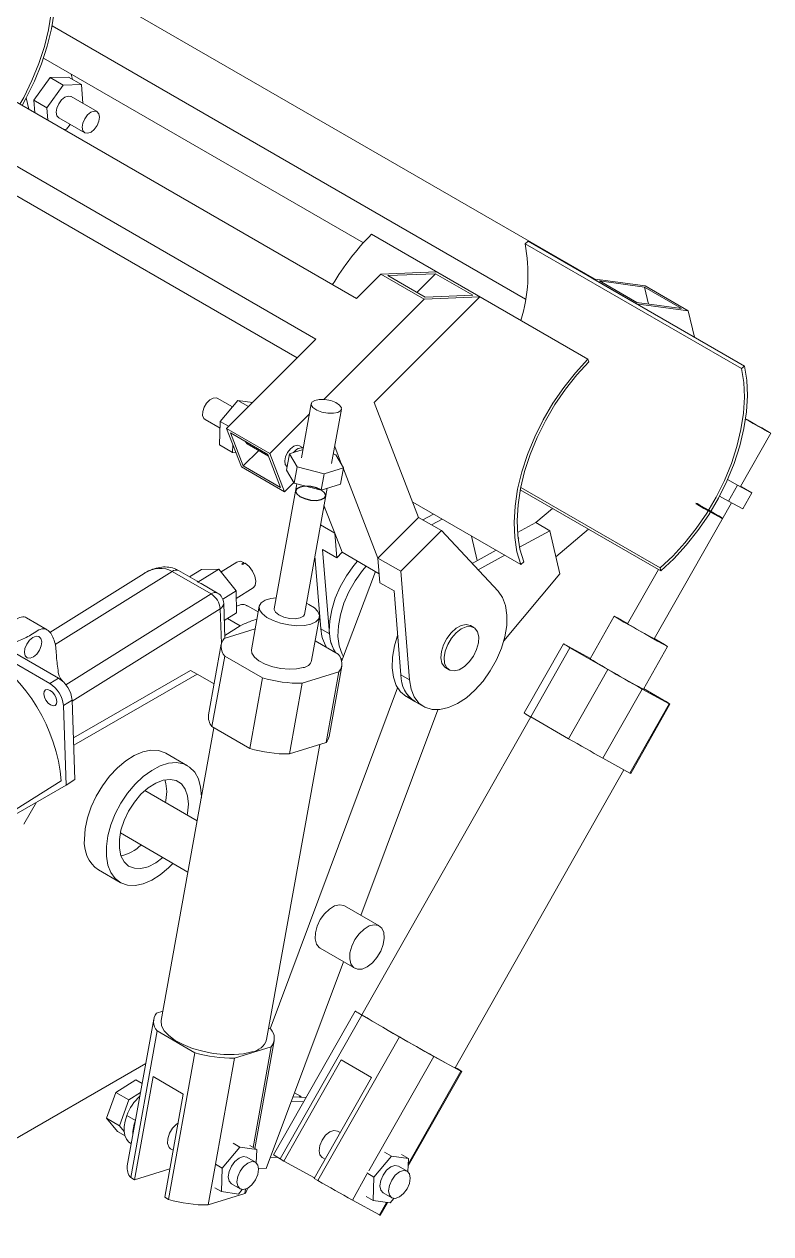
# Model space of a CAD drawing. Header units: millimetres. Extents: x 0 to 1189, y 0 to 841.
# Drawn here: x 322.54 to 346.93, y 739.2 to 778.72 of the extents above; entities that cross this region are included whole.
import ezdxf

# ---------------------------------------------------------------- set-up
doc = ezdxf.new("R2010")
doc.units = ezdxf.units.MM

msp = doc.modelspace()

# ---------------------------------------------------------------- linework, layer by layer
at = {"color": 7, "linetype": 'Continuous', "lineweight": 15}
for p, q in [((333.395, 769.763), (313.596, 781.193)), ((323.219, 780.765), (341.174, 770.4)), ((332.066, 768.435), (312.267, 779.865)), ((323.445, 778.669), (338.919, 769.737)), ((331.45, 767.818), (312.753, 778.612)), ((323.17, 777.615), (333.621, 771.582)), ((324.072, 777.094), (324.113, 776.919)), ((323.389, 776.977), (322.852, 776.237)), ((323.813, 776.732), (323.276, 775.992)), ((323.979, 776.996), (323.389, 776.977)), ((323.813, 776.732), (323.389, 776.977)), ((324.404, 776.751), (323.813, 776.732)), ((324.404, 776.751), (323.979, 776.996)), ((324.449, 776.137), (324.404, 776.751)), ((322.604, 776.318), (322.691, 775.942)), ((324.915, 775.868), (324.067, 776.358)), ((323.276, 775.992), (322.852, 776.237)), ((322.852, 776.237), (322.882, 775.832)), ((323.276, 775.992), (323.306, 775.587)), ((323.667, 775.665), (324.515, 775.175)), ((323.825, 775.287), (323.92, 775.29)), ((323.92, 775.29), (324.037, 775.451)), ((340.955, 767.777), (333.884, 771.859)), ((339, 771.632), (338.903, 771.55)), ((345.974, 767.468), (338.903, 771.55)), ((346.071, 767.55), (339, 771.632)), ((334.191, 770.56), (333.395, 769.763)), ((336.005, 770.634), (334.191, 770.56)), ((334.191, 770.56), (335.606, 769.743)), ((334.417, 770.508), (335.977, 770.572)), ((335.634, 769.806), (334.417, 770.508)), ((335.977, 770.572), (335.366, 769.96)), ((335.977, 770.572), (337.194, 769.87)), ((337.42, 769.818), (336.005, 770.634)), ((342.535, 769.591), (341.121, 770.407)), ((341.121, 770.407), (342.823, 770.176)), ((342.803, 770.135), (341.339, 770.334)), ((341.339, 770.334), (342.555, 769.632)), ((344.019, 769.433), (342.803, 770.135)), ((342.803, 770.135), (342.931, 769.58)), ((342.823, 770.176), (344.237, 769.36)), ((335.606, 769.743), (332.325, 766.463)), ((337.42, 769.818), (333.967, 766.366)), ((337.42, 769.818), (335.606, 769.743)), ((337.194, 769.87), (335.634, 769.806)), ((342.535, 769.591), (344.237, 769.36)), ((342.555, 769.632), (344.019, 769.433)), ((344.237, 769.36), (344.439, 768.492)), ((332.066, 768.435), (329.145, 765.514)), ((340.955, 767.777), (340.989, 767.689)), ((346.071, 767.55), (345.974, 767.468)), ((329.337, 766.216), (328.846, 766.5)), ((328.941, 765.744), (329.518, 766.431)), ((329.518, 766.431), (329.862, 766.231)), ((329.518, 766.431), (329.993, 766.362)), ((331.916, 766.324), (331.596, 764.549)), ((332.58, 764.371), (332.9, 766.147)), ((333.967, 766.366), (335.424, 762.606)), ((328.446, 765.807), (328.934, 765.525)), ((328.918, 764.977), (328.941, 765.744)), ((328.941, 765.744), (329.216, 765.585)), ((331.857, 765.995), (330.559, 764.697)), ((329.631, 764.261), (329.145, 765.514)), ((329.145, 765.514), (330.559, 764.697)), ((329.278, 765.369), (330.494, 764.667)), ((329.696, 764.291), (329.278, 765.369)), ((345.946, 763.616), (346.932, 765.356)), ((328.918, 764.977), (329.342, 764.732)), ((329.342, 764.732), (329.35, 764.985)), ((329.818, 765.015), (330.515, 764.612)), ((331.34, 764.73), (331.646, 764.825)), ((331.655, 764.878), (331.533, 764.948)), ((332.909, 764.34), (332.681, 764.929)), ((329.454, 764.715), (329.342, 764.732)), ((330.199, 764.795), (329.696, 764.291)), ((330.494, 764.667), (330.912, 763.589)), ((330.559, 764.697), (331.045, 763.444)), ((331.108, 764.156), (331.204, 764.688)), ((331.204, 764.688), (331.34, 764.73)), ((331.452, 764.263), (331.204, 764.688)), ((332.636, 764.68), (332.724, 764.657)), ((332.724, 764.657), (332.972, 764.232)), ((331.045, 763.444), (329.631, 764.261)), ((330.912, 763.589), (329.696, 764.291)), ((331.356, 763.731), (331.108, 764.156)), ((331.356, 763.731), (331.452, 764.263)), ((332.336, 764.035), (331.452, 764.263)), ((332.24, 763.503), (332.336, 764.035)), ((332.972, 764.232), (332.336, 764.035)), ((332.876, 763.699), (332.972, 764.232)), ((334.096, 761.278), (332.965, 764.195)), ((331.445, 763.708), (330.707, 759.615)), ((331.347, 763.746), (331.045, 763.444)), ((332.24, 763.503), (331.356, 763.731)), ((332.876, 763.699), (332.24, 763.503)), ((345.521, 763.847), (345.842, 763.664)), ((345.842, 763.664), (345.546, 763.142)), ((345.842, 763.664), (346.31, 763.408)), ((331.691, 759.438), (332.434, 763.563)), ((343.339, 760.863), (338.747, 763.514)), ((343.316, 760.961), (338.762, 763.59)), ((345.259, 763.306), (345.546, 763.142)), ((345.979, 763.607), (345.95, 763.623)), ((346.31, 763.408), (345.979, 763.607)), ((346.31, 763.408), (346.014, 762.886)), ((332.315, 762.898), (332.355, 762.938)), ((332.682, 762.095), (332.332, 762.996)), ((338.765, 761.066), (335.23, 763.107)), ((339.803, 762.904), (339.253, 762.436)), ((343.122, 758.638), (345.646, 763.088)), ((345.546, 763.142), (346.014, 762.886)), ((334.096, 761.278), (335.424, 762.606)), ((336.167, 762.177), (335.424, 762.606)), ((335.906, 762.717), (335.559, 762.528)), ((335.842, 762.365), (336.189, 762.554)), ((332.218, 762.362), (332.682, 762.095)), ((332.925, 761.468), (332.682, 762.095)), ((332.747, 761.29), (332.682, 762.095)), ((334.839, 760.85), (336.167, 762.177)), ((336.167, 762.177), (338.024, 760.195)), ((339.253, 762.436), (338.654, 762.11)), ((339.712, 762.171), (338.72, 761.631)), ((339.712, 762.171), (339.253, 762.436)), ((340.038, 760.769), (339.712, 762.171)), ((339.911, 761.317), (340.979, 762.226)), ((337.339, 761.197), (337.153, 761.997)), ((338.669, 761.953), (338.698, 761.936)), ((338.698, 761.936), (338.672, 761.922)), ((332.228, 758.972), (332.035, 761.346)), ((332.288, 761.556), (332.511, 758.808)), ((332.747, 761.29), (332.288, 761.556)), ((332.925, 761.468), (332.747, 761.29)), ((334.138, 760.768), (332.925, 761.468)), ((334.161, 760.474), (334.096, 761.278)), ((334.839, 760.85), (334.096, 761.278)), ((337.957, 761.533), (337.171, 761.106)), ((338.239, 761.37), (337.368, 760.896)), ((328.187, 760.52), (327.582, 760.869)), ((328.332, 760.905), (327.942, 760.661)), ((328.895, 760.921), (328.214, 760.496)), ((328.332, 760.905), (328.895, 760.921)), ((328.895, 760.921), (329.464, 760.212)), ((329.484, 761.149), (328.97, 760.828)), ((329.645, 761.091), (329.716, 761.135)), ((329.753, 761.114), (329.682, 761.07)), ((329.717, 761.091), (329.716, 761.135)), ((338.858, 761.159), (338.765, 761.066)), ((343.26, 760.908), (342.253, 759.131)), ((343.316, 760.961), (343.339, 760.863)), ((326.453, 760.775), (323.372, 758.85)), ((328.643, 760.107), (327.371, 760.842)), ((334.01, 760.842), (332.909, 757.9)), ((334.621, 760.209), (334.161, 760.474)), ((335.127, 757.298), (334.839, 760.85)), ((338.207, 758.574), (340.038, 760.769)), ((328.855, 760.134), (328.316, 760.445)), ((329.464, 760.212), (329.026, 759.938)), ((329.464, 760.212), (329.47, 759.486)), ((329.466, 759.959), (330.014, 760.301)), ((334.844, 757.461), (334.621, 760.209)), ((329.096, 758.664), (329.055, 759.802)), ((330.182, 759.521), (329.837, 759.72)), ((330.215, 759.704), (329.959, 758.284)), ((323.285, 758.935), (322.615, 759.322)), ((329.47, 759.486), (329.075, 759.239)), ((329.592, 759.066), (329.179, 759.304)), ((331.927, 757.929), (332.183, 759.349)), ((341.818, 759.378), (341.028, 757.986)), ((329.07, 758.656), (330.083, 758.969)), ((329.592, 759.066), (329.093, 758.754)), ((332.228, 758.972), (332.511, 758.808)), ((337.224, 759.012), (337.117, 759.074)), ((332.043, 758.571), (332.8, 758.134)), ((321.17, 758.455), (323.375, 757.182)), ((321.904, 758.371), (323.657, 757.359)), ((328.975, 758.461), (328.559, 756.153)), ((340.159, 758.48), (338.876, 756.218)), ((340.37, 758.348), (339.087, 756.086)), ((340.184, 758.469), (341.038, 758.002)), ((340.37, 758.348), (341.603, 757.636)), ((342.768, 757), (343.557, 758.391)), ((329.087, 758.079), (328.671, 755.771)), ((329.087, 758.079), (330.32, 757.367)), ((332.496, 755.444), (332.912, 757.752)), ((332.878, 757.999), (332.932, 757.96)), ((332.883, 757.986), (332.931, 757.959)), ((323.657, 757.359), (323.375, 757.182)), ((324.144, 755.4), (327.972, 757.61)), ((324.153, 755.16), (328.185, 757.487)), ((328.185, 757.487), (327.972, 757.61)), ((328.742, 757.166), (328.185, 757.487)), ((330.32, 757.367), (329.904, 755.059)), ((331.616, 757.186), (332.817, 757.557)), ((332.817, 757.557), (332.401, 755.249)), ((335.127, 757.298), (334.844, 757.461)), ((336.318, 757.688), (336.424, 757.627)), ((341.603, 757.636), (340.32, 755.375)), ((323.786, 757.262), (323.788, 757.263)), ((334.736, 757.037), (330.57, 745.896)), ((331.616, 757.186), (331.2, 754.878)), ((342.729, 757), (341.447, 754.738)), ((342.729, 757), (343.613, 756.517)), ((342.776, 757.014), (343.427, 756.638)), ((324.099, 756.634), (323.816, 756.458)), ((324.099, 756.634), (324.194, 754.04)), ((335.023, 756.751), (335.305, 756.588)), ((335.305, 756.588), (335.588, 756.425)), ((343.613, 756.517), (342.33, 754.255)), ((323.816, 756.458), (323.911, 753.863)), ((336.05, 756.32), (333.539, 749.605)), ((342.355, 754.245), (343.638, 756.506)), ((328.737, 755.733), (327.014, 746.166)), ((328.671, 755.771), (329.904, 755.059)), ((339.088, 756.086), (333.569, 746.353)), ((339.087, 756.086), (340.32, 755.375)), ((330.458, 745.546), (332.195, 755.186)), ((331.2, 754.878), (332.401, 755.249)), ((327.87, 754.494), (327.163, 754.902)), ((341.447, 754.738), (342.33, 754.255)), ((336.613, 744.626), (342.135, 754.362)), ((316.257, 749.319), (323.746, 753.999)), ((323.911, 753.863), (321.975, 752.747)), ((324.194, 754.04), (323.911, 753.863)), ((328.19, 752.693), (326.477, 753.681)), ((322.941, 753.304), (322.528, 752.589)), ((325.677, 752.296), (327.888, 751.019)), ((324.963, 751.091), (325.67, 750.683)), ((334.135, 749.26), (333.004, 749.914)), ((332.204, 748.528), (333.335, 747.875)), ((332.971, 748.085), (330.444, 741.331)), ((326.863, 746.405), (327.068, 746.469)), ((333.351, 746.476), (330.687, 741.779)), ((333.563, 746.345), (330.899, 741.648)), ((333.376, 746.466), (333.572, 746.359)), ((333.563, 746.345), (334.795, 745.633)), ((326.768, 746.211), (325.904, 741.417)), ((330.526, 745.922), (330.592, 745.883)), ((326.88, 745.829), (326.016, 741.035)), ((326.88, 745.829), (328.113, 745.117)), ((330.071, 741.989), (330.704, 745.501)), ((334.795, 745.633), (332.132, 740.936)), ((328.113, 745.117), (327.249, 740.323)), ((329.408, 744.936), (330.609, 745.307)), ((330.609, 745.307), (330.017, 742.02)), ((280.101, 717.971), (326.506, 744.76)), ((329.408, 744.936), (328.785, 741.475)), ((332.895, 744.883), (331.02, 741.577)), ((333.885, 744.311), (332.895, 744.883)), ((335.922, 744.997), (333.801, 741.257)), ((335.922, 744.997), (336.805, 744.513)), ((326.745, 744.338), (326.137, 740.965)), ((327.735, 743.767), (326.745, 744.338)), ((332.01, 741.006), (333.885, 744.311)), ((335.082, 741.42), (336.831, 744.503)), ((336.805, 744.513), (335.084, 741.478)), ((336.618, 744.636), (336.619, 744.635)), ((325.529, 743.82), (326.181, 744.231)), ((326.181, 744.231), (326.389, 744.111)), ((325.228, 742.977), (325.529, 743.82)), ((325.529, 743.82), (325.953, 743.575)), ((325.653, 742.732), (325.953, 743.575)), ((325.953, 743.575), (326.336, 743.817)), ((327.127, 740.393), (327.735, 743.767)), ((331.668, 743.508), (331.268, 743.532)), ((331.748, 743.65), (331.321, 743.675)), ((331.37, 743.805), (331.561, 743.695)), ((331.511, 743.664), (331.561, 743.695)), ((331.561, 743.695), (331.59, 743.659)), ((325.228, 742.977), (325.653, 742.732)), ((325.58, 742.545), (325.228, 742.977)), ((325.804, 742.546), (325.653, 742.732)), ((325.58, 742.545), (325.831, 742.4)), ((332.861, 742.505), (332.774, 742.555)), ((326.009, 742.16), (326.035, 742.144)), ((327.319, 741.98), (327.404, 741.931)), ((329.58, 742.032), (329.004, 741.345)), ((329.359, 742.16), (329.58, 742.032)), ((330.134, 741.953), (329.58, 742.032)), ((329.914, 742.08), (330.134, 741.953)), ((330.121, 741.512), (330.134, 741.953)), ((330.091, 741.535), (329.808, 741.698)), ((330.822, 741.693), (330.585, 741.707)), ((330.899, 741.648), (331.02, 741.577)), ((331.02, 741.577), (332.023, 741.029)), ((332.274, 741.689), (332.367, 741.636)), ((334.535, 741.741), (333.959, 741.054)), ((334.314, 741.869), (334.535, 741.741)), ((335.089, 741.662), (334.535, 741.741)), ((334.869, 741.789), (335.089, 741.662)), ((335.076, 741.221), (335.089, 741.662)), ((326.137, 740.965), (327.295, 741.323)), ((328.783, 741.463), (328.545, 740.142)), ((328.782, 741.473), (329.004, 741.345)), ((329.004, 741.345), (328.981, 740.578)), ((330.444, 741.331), (330.192, 741.345)), ((333.737, 741.143), (333.258, 740.3)), ((333.727, 741.188), (333.959, 741.054)), ((335.046, 741.244), (334.763, 741.407)), ((326.016, 741.035), (326.137, 740.965)), ((328.76, 740.706), (328.981, 740.578)), ((329.308, 740.832), (329.591, 740.669)), ((332.01, 741.006), (332.132, 740.936)), ((333.959, 741.054), (333.936, 740.287)), ((327.127, 740.393), (327.249, 740.323)), ((328.545, 740.142), (329.745, 740.513)), ((328.981, 740.578), (329.535, 740.499)), ((329.535, 740.499), (329.66, 740.647)), ((329.772, 740.662), (329.745, 740.513)), ((333.715, 740.415), (333.936, 740.287)), ((334.263, 740.541), (334.546, 740.378)), ((334.49, 740.208), (334.615, 740.356)), ((333.258, 740.3), (334.142, 739.816)), ((333.936, 740.287), (334.49, 740.208)), ((334.373, 740.224), (334.142, 739.816)), ((334.167, 739.806), (334.402, 740.22))]:
    msp.add_line(p, q, dxfattribs=at)
at = {"color": 8, "linetype": 'Continuous', "lineweight": 15}
for p, q in [((327.371, 760.842), (323.546, 758.452)), ((323.897, 757.141), (328.643, 760.107)), ((328.938, 759.625), (324.1, 756.601)), ((328.98, 758.483), (328.938, 759.625)), ((326.171, 742.899), (325.889, 743.062))]:
    msp.add_line(p, q, dxfattribs=at)
at = {"color": 7, "linetype": 'Continuous', "lineweight": 15, "flags": 128}
for points in [[(322.397, 776.112), (322.521, 776.333), (322.79, 776.879), (323.017, 777.434), (323.198, 777.992), (323.331, 778.543), (323.413, 779.081), (323.443, 779.596), (323.421, 780.081), (323.347, 780.53)], [(322.467, 776.071), (322.594, 776.299), (322.871, 776.86), (323.105, 777.431), (323.291, 778.004), (323.427, 778.57), (323.511, 779.122), (323.542, 779.652), (323.519, 780.151), (323.443, 780.612)], [(324.067, 776.358), (324.064, 776.359), (323.971, 776.375), (323.863, 776.336), (323.755, 776.247), (323.664, 776.122)], [(323.664, 776.122), (323.604, 775.981), (323.584, 775.844), (323.607, 775.732), (323.667, 775.665)], [(324.513, 775.632), (324.453, 775.491), (324.432, 775.354), (324.455, 775.242), (324.518, 775.173), (324.61, 775.158), (324.719, 775.197), (324.827, 775.286), (324.918, 775.411), (324.978, 775.552), (324.998, 775.689), (324.975, 775.8), (324.913, 775.869), (324.82, 775.885), (324.711, 775.846), (324.604, 775.757), (324.513, 775.632)], [(338.765, 761.066), (338.638, 761.484), (338.563, 761.946), (338.542, 762.446), (338.574, 762.976), (338.659, 763.528), (338.796, 764.095), (338.983, 764.668), (339.217, 765.239), (339.495, 765.799), (339.813, 766.341), (340.166, 766.856), (340.548, 767.337), (340.955, 767.777)], [(338.858, 761.159), (338.735, 761.566), (338.662, 762.016), (338.641, 762.502), (338.672, 763.017), (338.755, 763.555), (338.888, 764.107), (339.07, 764.664), (339.298, 765.22), (339.569, 765.765), (339.878, 766.292), (340.221, 766.793), (340.593, 767.261), (340.989, 767.689)], [(343.316, 760.961), (343.73, 761.344), (344.125, 761.773), (344.497, 762.242), (344.84, 762.743), (345.148, 763.271), (345.418, 763.816), (345.645, 764.372), (345.826, 764.929), (345.958, 765.481), (346.04, 766.018), (346.07, 766.533), (346.048, 767.019), (345.974, 767.468)], [(343.339, 760.863), (343.764, 761.256), (344.171, 761.697), (344.553, 762.179), (344.905, 762.695), (345.222, 763.237), (345.499, 763.797), (345.732, 764.368), (345.918, 764.941), (346.054, 765.508), (346.138, 766.06), (346.169, 766.589), (346.147, 767.088), (346.071, 767.55)], [(328.446, 765.807), (328.406, 765.842), (328.367, 765.939), (328.371, 766.068), (328.416, 766.21), (328.496, 766.344), (328.6, 766.449), (328.71, 766.508), (328.811, 766.514), (328.846, 766.5)], [(332.844, 766.274), (332.723, 766.358), (332.553, 766.423), (332.362, 766.46), (332.177, 766.463), (332.028, 766.43), (331.936, 766.369), (331.917, 766.287), (331.972, 766.197), (332.093, 766.113), (332.263, 766.048), (332.454, 766.011), (332.639, 766.009), (332.788, 766.041), (332.88, 766.102), (332.899, 766.184), (332.844, 766.274)], [(346.108, 765.82), (346.109, 765.82), (346.213, 765.759), (346.361, 765.674), (346.529, 765.578), (346.693, 765.486), (346.826, 765.412), (346.91, 765.366), (346.931, 765.357), (346.886, 765.385), (346.782, 765.446), (346.634, 765.531), (346.466, 765.627), (346.302, 765.719), (346.168, 765.793), (346.109, 765.826)], [(329.753, 765.095), (329.81, 765.02), (329.818, 765.015)], [(331.067, 764.336), (331.05, 764.453), (331.076, 764.591), (331.142, 764.732), (331.236, 764.853), (331.345, 764.935), (331.452, 764.967), (331.533, 764.948)], [(331.34, 764.73), (331.387, 764.781), (331.437, 764.822), (331.488, 764.854), (331.538, 764.875), (331.587, 764.885), (331.632, 764.883), (331.655, 764.876)], [(331.127, 764.259), (331.125, 764.261), (331.067, 764.336)], [(329.484, 761.149), (329.588, 761.174), (329.716, 761.135)], [(329.753, 761.114), (329.884, 761.003), (329.995, 760.852), (330.072, 760.684), (330.103, 760.521), (330.083, 760.388), (330.015, 760.302), (330.014, 760.301)], [(333.43, 761.177), (333.307, 761.033), (333.068, 760.701), (332.863, 760.342), (332.7, 759.967), (332.584, 759.591), (332.519, 759.224), (332.506, 758.88), (332.547, 758.569), (332.64, 758.303), (332.706, 758.188)], [(332.968, 758.057), (332.923, 758.14), (332.83, 758.406), (332.789, 758.716), (332.801, 759.061), (332.867, 759.427), (332.983, 759.804), (333.146, 760.178), (333.351, 760.537), (333.59, 760.869), (333.713, 761.013)], [(338.024, 760.195), (338.17, 759.986), (338.267, 759.724), (338.311, 759.416), (338.303, 759.074), (338.241, 758.708), (338.129, 758.332), (337.969, 757.957), (337.767, 757.597), (337.53, 757.262), (337.266, 756.966), (336.984, 756.716), (336.692, 756.522), (336.402, 756.391), (336.122, 756.326), (335.862, 756.33), (335.63, 756.402), (335.436, 756.541), (335.283, 756.741), (335.179, 756.996), (335.127, 757.298)], [(330.773, 759.983), (330.592, 759.96), (330.405, 759.902), (330.276, 759.816), (330.216, 759.709), (330.229, 759.588), (330.313, 759.463), (330.464, 759.342), (330.669, 759.235), (330.913, 759.15), (331.178, 759.093), (331.446, 759.067), (331.694, 759.076), (331.906, 759.119), (331.906, 759.119)], [(331.906, 759.119), (332.066, 759.191), (332.161, 759.289), (332.185, 759.404), (332.136, 759.528), (332.017, 759.652), (331.838, 759.767), (331.758, 759.806)], [(330.707, 759.615), (330.706, 759.596), (330.746, 759.507), (330.855, 759.42), (331.016, 759.35), (331.206, 759.307), (331.394, 759.298), (331.553, 759.323)], [(331.553, 759.323), (331.658, 759.379), (331.691, 759.438)], [(342.257, 759.139), (342.241, 759.149), (342.056, 759.251), (341.918, 759.327), (341.837, 759.37), (341.819, 759.376), (341.866, 759.347), (341.973, 759.283), (342.134, 759.189), (342.335, 759.073), (342.563, 758.943), (342.8, 758.809), (343.028, 758.68), (343.232, 758.566), (343.395, 758.476), (343.395, 758.476)], [(336.186, 757.85), (336.153, 758.021), (336.169, 758.224), (336.234, 758.441), (336.342, 758.653), (336.484, 758.841), (336.646, 758.988), (336.815, 759.08), (336.975, 759.111), (337.112, 759.077), (337.117, 759.074)], [(337.319, 758.29), (337.377, 758.507), (337.387, 758.706), (337.346, 758.872), (337.259, 758.988), (337.133, 759.045), (336.979, 759.037), (336.812, 758.966), (336.646, 758.837), (336.496, 758.662), (336.374, 758.457), (336.293, 758.239), (336.259, 758.029), (336.275, 757.844), (336.339, 757.702), (336.447, 757.614), (336.588, 757.59), (336.751, 757.63), (336.919, 757.731), (337.079, 757.884), (337.217, 758.077), (337.319, 758.29)], [(322.837, 758.048), (322.945, 758.14), (323.034, 758.267), (323.091, 758.409), (323.108, 758.544), (323.082, 758.653), (323.017, 758.719), (322.923, 758.731), (322.814, 758.687), (322.707, 758.596), (322.618, 758.469), (322.56, 758.327), (322.543, 758.191), (322.569, 758.082), (322.634, 758.017), (322.728, 758.005), (322.837, 758.048)], [(334.739, 758.752), (334.635, 758.407), (334.569, 758.04), (334.557, 757.696), (334.598, 757.386), (334.691, 757.119), (334.833, 756.906), (335.019, 756.754), (335.023, 756.751)], [(343.041, 758.681), (343.111, 758.643), (343.122, 758.638)], [(343.395, 758.476), (343.505, 758.417), (343.555, 758.392), (343.54, 758.403), (343.463, 758.451), (343.327, 758.53), (343.145, 758.636), (343.127, 758.646)], [(329.959, 758.284), (329.973, 758.168), (330.057, 758.043), (330.208, 757.922), (330.413, 757.815), (330.657, 757.73), (330.923, 757.672), (331.19, 757.647), (331.438, 757.656), (331.65, 757.698)], [(340.184, 758.469), (340.165, 758.478), (340.159, 758.48), (340.164, 758.474), (340.182, 758.462), (340.211, 758.443), (340.253, 758.418), (340.306, 758.386), (340.37, 758.348)], [(336.318, 757.688), (336.267, 757.725), (336.186, 757.85)], [(323.4, 756.478), (323.481, 756.449), (323.548, 756.462), (323.591, 756.513), (323.604, 756.595), (323.584, 756.696), (323.535, 756.801), (323.465, 756.892), (323.383, 756.957), (323.302, 756.986), (323.235, 756.974), (323.192, 756.923), (323.18, 756.84), (323.199, 756.739), (323.248, 756.635), (323.319, 756.543), (323.4, 756.478)], [(343.613, 756.517), (343.631, 756.508), (343.638, 756.506), (343.632, 756.512), (343.615, 756.524), (343.585, 756.543), (343.544, 756.568), (343.491, 756.6), (343.427, 756.638)], [(327.163, 754.902), (327.138, 754.916), (326.92, 754.991), (326.675, 755.001), (326.409, 754.948), (326.133, 754.831), (325.854, 754.656), (325.583, 754.428), (325.326, 754.153), (325.093, 753.841), (324.892, 753.502), (324.728, 753.147), (324.607, 752.787), (324.533, 752.434), (324.508, 752.099)], [(328.326, 753.447), (328.326, 753.486), (328.301, 753.793), (328.227, 754.06), (328.106, 754.281), (327.942, 754.447), (327.74, 754.553), (327.508, 754.596), (327.251, 754.574), (326.979, 754.489), (326.701, 754.343), (326.424, 754.14), (326.159, 753.887), (325.913, 753.593), (325.695, 753.266), (325.512, 752.918), (325.369, 752.559), (325.271, 752.201), (325.221, 751.855), (325.221, 751.533), (325.271, 751.245), (325.369, 751), (325.512, 750.806), (325.695, 750.669), (325.913, 750.594), (326.159, 750.584), (326.424, 750.637), (326.701, 750.754), (326.979, 750.929), (327.251, 751.157), (327.395, 751.304)], [(342.33, 754.255), (342.349, 754.247), (342.355, 754.245)], [(327.902, 753.242), (327.875, 753.507), (327.797, 753.73), (327.671, 753.899), (327.503, 754.007), (327.3, 754.049), (327.073, 754.022), (326.832, 753.928), (326.587, 753.772), (326.352, 753.56), (326.135, 753.303), (325.949, 753.013), (325.801, 752.702), (325.698, 752.387), (325.646, 752.08), (325.646, 751.798), (325.698, 751.552), (325.801, 751.355), (325.949, 751.216), (326.135, 751.141), (326.352, 751.133), (326.587, 751.193), (326.832, 751.319), (327.063, 751.496)], [(327.195, 753.65), (327.168, 753.915), (327.134, 754.036)], [(327.156, 753.289), (327.168, 753.354), (327.195, 753.65)], [(327.863, 752.881), (327.875, 752.945), (327.902, 753.242)], [(332.108, 749.25), (332.211, 749.464), (332.348, 749.656), (332.508, 749.809), (332.677, 749.911), (332.839, 749.951), (332.98, 749.926), (333.004, 749.914)], [(332.204, 748.528), (332.169, 748.552), (332.082, 748.668), (332.041, 748.834), (332.05, 749.033), (332.108, 749.25)], [(333.24, 748.597), (333.342, 748.81), (333.48, 749.003), (333.64, 749.156), (333.808, 749.258), (333.97, 749.297), (334.112, 749.273), (334.219, 749.185), (334.284, 749.043), (334.3, 748.858), (334.266, 748.648), (334.185, 748.43), (334.063, 748.225), (333.913, 748.05), (333.747, 747.921), (333.58, 747.85), (333.426, 747.842), (333.3, 747.899), (333.213, 748.015), (333.172, 748.181), (333.181, 748.38), (333.24, 748.597)], [(333.376, 746.466), (333.358, 746.475), (333.351, 746.476), (333.357, 746.471), (333.374, 746.459), (333.404, 746.44), (333.446, 746.415), (333.499, 746.383), (333.563, 746.345)], [(327.014, 746.166), (327.012, 746.155), (327.025, 745.999), (327.109, 745.836), (327.259, 745.674), (327.469, 745.52), (327.732, 745.38), (328.035, 745.259), (328.368, 745.162), (328.715, 745.094), (329.063, 745.057), (329.398, 745.053), (329.705, 745.081), (329.973, 745.142)], [(336.805, 744.513), (336.824, 744.505), (336.831, 744.503), (336.825, 744.508), (336.807, 744.521), (336.778, 744.539), (336.736, 744.565), (336.683, 744.597), (336.619, 744.635)], [(325.889, 743.062), (325.834, 742.883), (325.806, 742.71), (325.804, 742.549), (325.829, 742.406), (325.881, 742.287), (325.956, 742.197), (326.009, 742.16)], [(327.319, 741.98), (327.269, 742.024), (327.22, 742.145), (327.225, 742.307), (327.282, 742.485), (327.382, 742.652), (327.511, 742.783), (327.564, 742.819)], [(332.274, 741.689), (332.199, 741.774), (332.171, 741.913), (332.196, 742.084), (332.271, 742.261), (332.385, 742.417), (332.519, 742.528), (332.655, 742.577), (332.771, 742.557)], [(329.808, 741.698), (329.693, 741.721), (329.558, 741.674), (329.423, 741.564), (329.308, 741.41), (329.231, 741.233), (329.204, 741.061), (329.231, 740.921), (329.308, 740.832), (329.308, 740.832)], [(329.487, 740.898), (329.514, 740.757), (329.591, 740.669), (329.705, 740.647), (329.841, 740.694), (329.976, 740.803), (330.091, 740.958), (330.167, 741.134), (330.194, 741.306), (330.167, 741.447), (330.091, 741.535), (329.976, 741.557), (329.841, 741.51), (329.705, 741.401), (329.591, 741.246), (329.514, 741.07), (329.487, 740.898)], [(334.763, 741.407), (334.648, 741.43), (334.513, 741.383), (334.378, 741.273), (334.263, 741.119), (334.186, 740.942), (334.159, 740.77)], [(335.149, 741.015), (335.122, 741.156), (335.046, 741.244), (334.931, 741.266), (334.796, 741.219), (334.66, 741.11), (334.546, 740.955), (334.469, 740.779), (334.442, 740.607), (334.469, 740.466), (334.546, 740.378), (334.66, 740.356), (334.796, 740.403), (334.931, 740.512), (335.046, 740.667), (335.122, 740.843), (335.149, 741.015)], [(334.159, 740.77), (334.186, 740.63), (334.263, 740.541), (334.263, 740.541)], [(334.142, 739.816), (334.16, 739.808), (334.167, 739.806)]]:
    msp.add_lwpolyline(points, dxfattribs=at)
at = {"color": 7, "linetype": 'Continuous', "flags": 128}
for points in [[(332.246, 763.498), (332.086, 763.569), (331.897, 763.613), (331.708, 763.624), (331.548, 763.601), (331.441, 763.545), (331.403, 763.467), (331.44, 763.378), (331.546, 763.292), (331.706, 763.221), (331.895, 763.176), (332.084, 763.165), (332.244, 763.189), (332.352, 763.244), (332.39, 763.322), (332.353, 763.412), (332.246, 763.498)], [(344.513, 763.047), (344.604, 762.993), (344.743, 762.913), (344.909, 762.818), (345.076, 762.724), (345.219, 762.644), (345.317, 762.591), (345.354, 762.572), (345.324, 762.591), (345.233, 762.645), (345.094, 762.725), (344.929, 762.82), (344.762, 762.914), (344.618, 762.994), (344.521, 763.047), (344.484, 763.066), (344.513, 763.047)]]:
    msp.add_lwpolyline(points, dxfattribs=at)
at = {"color": 7, "linetype": 'Continuous', "lineweight": 15}
for centre, radius, start, end in [((339.938, 765.868), 8.517, 135.2978, 149.317), ((333.851, 770.574), 5.146, 342.6822, 10.9313), ((329.418, 760.655), 0.491, 57.5004, 62.505), ((328.302, 759.568), 0.638, 5.0639, 57.6916), ((328.655, 759.788), 0.4, 2.0883, 60.0027), ((333.482, 759.026), 1.255, 182.4863, 212.5365), ((353.538, 777.957), 21.949, 239.0585, 241.4295), ((329.412, 758.377), 0.441, 140.8548, 222.5244), ((333.765, 758.863), 1.255, 182.4863, 212.5365), ((318.203, 753.516), 5.564, 4.9715, 57.7832), ((332.474, 757.836), 0.441, 320.8557, 42.5242), ((331.606, 758.033), 0.338, 277.5254, 342.0873), ((361.406, 791.802), 39.481, 238.9261, 241.5624), ((323.146, 756.55), 0.957, 5.0625, 57.6922), ((331.58, 761.652), 4.466, 253.6126, 270.4589), ((335.895, 757.458), 1.051, 179.8236, 235.8824), ((335.868, 757.444), 1.024, 179.0069, 236.6991), ((426.227, 906.185), 170.962, 240.33091, 240.76452), ((322.863, 756.373), 0.957, 5.0633, 57.6901), ((343.275, 758.167), 1.272, 238.2521, 246.5299), ((329.048, 756.089), 0.493, 172.5387, 220.1551), ((340.229, 758.15), 2.359, 235.0086, 241.0629), ((332.088, 755.522), 0.415, 318.8285, 349.0857), ((424.802, 903.671), 170.672, 240.33073, 240.76507), ((331.164, 759.344), 4.466, 253.6125, 270.4589), ((325.572, 751.973), 1.072, 173.2984, 235.3895), ((325.384, 752.919), 1.406, 282.9429, 313.7361), ((327.205, 746.127), 0.441, 140.8557, 222.5251), ((372.421, 811.112), 75.52, 239.0382, 241.4501), ((330.267, 745.585), 0.441, 320.8558, 42.5259), ((329.893, 745.732), 0.595, 277.7987, 341.8129), ((419.202, 893.795), 170.518, 240.33026, 240.76499), ((329.373, 749.401), 4.466, 253.6125, 270.4589), ((337.563, 746.789), 2.362, 238.4908, 246.2923), ((327.429, 742.494), 1.641, 132.7316, 159.7545), ((327.334, 742.44), 1.249, 158.4568, 180.8611), ((332.041, 743.713), 2.36, 235.0097, 241.0609), ((326.393, 741.353), 0.494, 172.5605, 220.1358), ((417.11, 890.11), 171.681, 240.33173, 240.76352), ((328.509, 744.607), 4.466, 253.6122, 270.4593), ((329.431, 740.788), 0.418, 318.8825, 346.7078)]:
    msp.add_arc(centre, radius, start, end, dxfattribs=at)
at = {"color": 8, "linetype": 'Continuous', "lineweight": 15}
for centre, radius, start, end in [((327.498, 760.688), 0.199, 64.8973, 129.5425), ((328.77, 759.954), 0.199, 64.8973, 129.5425), ((328.846, 759.813), 0.209, 296.1475, 357.2265)]:
    msp.add_arc(centre, radius, start, end, dxfattribs=at)
msp.add_ellipse((326.705, 759.282), major_axis=(0.517, 1.626), ratio=0.661268, start_param=6.139223, end_param=6.944319, dxfattribs=at)
at = {"color": 7, "linetype": 'Continuous', "lineweight": 15}
for centre, major_axis, ratio, start_param, end_param in [((327.63, 760.38), (0.588, 0.104), 0.243871, 0.085493, 0.282394), ((328.425, 759.921), (-0.485, 0.57), 0.441401, 5.391698, 5.588599)]:
    msp.add_ellipse(centre, major_axis=major_axis, ratio=ratio, start_param=start_param, end_param=end_param, dxfattribs=at)
for points, knots in [([(327.582, 760.869), (327.533, 760.894), (327.414, 760.954), (327.204, 760.994), (326.964, 760.985), (326.72, 760.915), (326.547, 760.842), (326.464, 760.781), (326.456, 760.775)], [0, 0, 0, 0, 0.140264, 0.337432, 0.536461, 0.746587, 0.975683, 1, 1, 1, 1]), ([(329.469, 759.707), (329.512, 759.724), (329.615, 759.763), (329.744, 759.767), (329.809, 759.726), (329.832, 759.712)], [0, 0, 0, 0, 0.318375, 0.755605, 1, 1, 1, 1]), ([(321.234, 758.758), (321.367, 758.819), (321.634, 758.941), (321.97, 759.075), (322.239, 759.265), (322.442, 759.369), (322.571, 759.362), (322.612, 759.322), (322.614, 759.321)], [0, 0, 0, 0, 0.284062, 0.5674897, 0.7135205, 0.8538087, 0.9947272, 1, 1, 1, 1]), ([(329.592, 759.066), (329.707, 759.12), (329.892, 759.207), (330.072, 759.265), (330.14, 759.286)], [0, 0, 0, 0, 0.625119, 1, 1, 1, 1]), ([(321.904, 758.371), (322.037, 758.432), (322.304, 758.554), (322.641, 758.689), (322.908, 758.876), (323.115, 758.987), (323.289, 758.953), (323.454, 758.778), (323.581, 758.443), (323.586, 758.005), (323.638, 757.687), (323.653, 757.416), (323.743, 757.314), (323.788, 757.263)], [0, 0, 0, 0, 0.125095, 0.249911, 0.314219, 0.375999, 0.438057, 0.500578, 0.64001, 0.779946, 0.853347, 0.926637, 1, 1, 1, 1])]:
    msp.add_open_spline(points, degree=3, knots=knots, dxfattribs=at)

doc.saveas('drawing.dxf')
